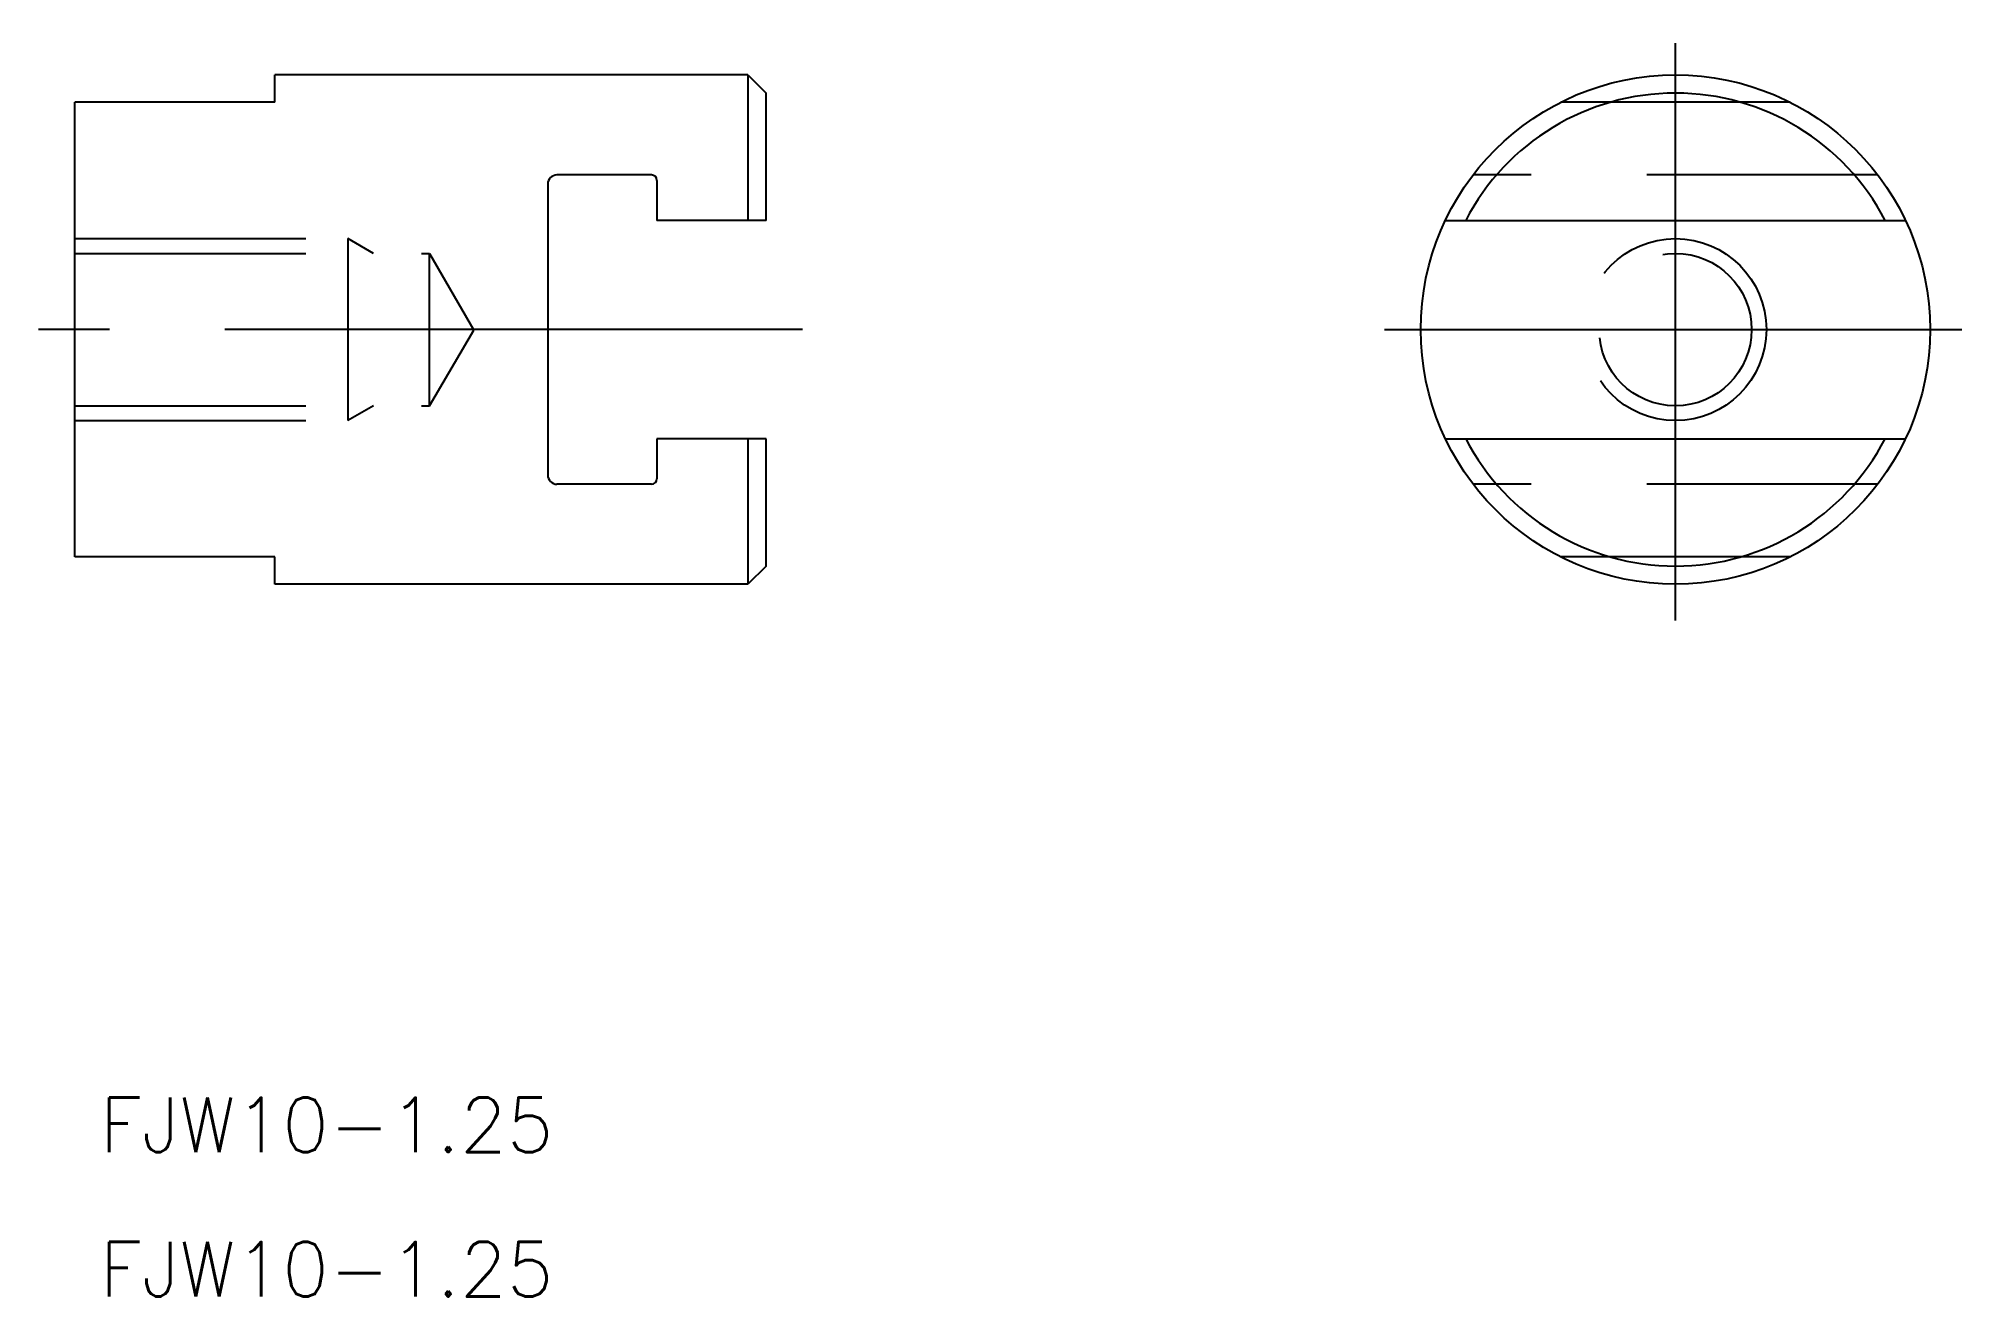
# Model space of a CAD drawing. Extents: x -90 to 16, y -53 to 16.
import ezdxf

# ---------------------------------------------------------------- set-up
doc = ezdxf.new("R2010")
doc.units = 0
doc.linetypes.add('CENTER', pattern=[50.8, 31.75, -6.35, 6.35, -6.35])
doc.linetypes.add('DASHED', pattern=[19.05, 12.7, -6.35])
doc.layers.get('0').update_dxf_attribs({"linetype": 'CONTINUOUS'})
doc.layers.add('CENTER', color=1, linetype='CENTER')
doc.styles.get("Standard").update_dxf_attribs({"font": 'txt.shx', "height": 3, "bigfont": 'bigfont.shx'})

# ---------------------------------------------------------------- blocks, each defined once
blk = doc.blocks.new('*U2')
at = {"color": 7, "linetype": 'CONTINUOUS'}
blk.add_text('FJW10-1.25', height=3, dxfattribs=at).set_placement((-86.63, -45.22))
blk = doc.blocks.new('*U3')
at = {"color": 7, "linetype": 'CONTINUOUS'}
blk.add_text('FJW10-1.25', height=3, dxfattribs=at).set_placement((-86.63, -53.16))

msp = doc.modelspace()

# ---------------------------------------------------------------- linework, layer by layer
at = {"color": 7, "linetype": 'CONTINUOUS'}
for p, q in [((-51, 14), (-77, 14)), ((-77, 12.5), (-77, 14)), ((-51, 14), (-50, 13)), ((-51, 14), (-51, 6)), ((-50, 6), (-50, 13)), ((-88, -12.5), (-88, 12.5)), ((-77, 12.5), (-88, 12.5)), ((-56.3, 8.5), (-61.5, 8.5)), ((-62, 8), (-62, -8)), ((-56, 8.2), (-56, 6)), ((-50, 6), (-56, 6)), ((-12.65, 6), (12.65, 6)), ((-50, -6), (-56, -6)), ((-56, -6), (-56, -8.2)), ((-51, -6), (-51, -14)), ((-50, -13), (-50, -6)), ((-12.65, -6), (12.65, -6)), ((-56.3, -8.5), (-61.5, -8.5)), ((-77, -12.5), (-88, -12.5)), ((-77, -14), (-77, -12.5)), ((-50, -13), (-51, -14)), ((-51, -14), (-77, -14))]:
    msp.add_line(p, q, dxfattribs=at)
at = {"color": 3, "linetype": 'DASHED'}
for p, q in [((6.3, 12.5), (-6.3, 12.5)), ((11.12, 8.5), (-11.12, 8.5)), ((-88, 5), (-73, 5)), ((-73, 5), (-73, -5)), ((-71.59, 4.19), (-73, 5)), ((-88, 4.19), (-68.5, 4.19)), ((-68.5, -4.19), (-68.5, 4.19)), ((-68.5, 4.19), (-66.06, -0.03)), ((-68.5, -4.19), (-66.06, -0.03)), ((-88, -4.19), (-68.5, -4.19)), ((-71.59, -4.19), (-73, -5)), ((-88, -5), (-73, -5)), ((11.12, -8.5), (-11.12, -8.5)), ((6.3, -12.5), (-6.3, -12.5))]:
    msp.add_line(p, q, dxfattribs=at)
at = {"color": 7, "linetype": 'CONTINUOUS'}
msp.add_circle((0, 0), 14, dxfattribs=at)
at = {"color": 3, "linetype": 'DASHED'}
for radius in [5, 4.19]:
    msp.add_circle((0, 0), radius, dxfattribs=at)
at = {"color": 7, "linetype": 'CONTINUOUS'}
for centre, radius, start, end in [((0, 0), 13, 27.4864, 152.5136), ((-61.5, 8), 0.5, 90, 180), ((-56.3, 8.2), 0.3, 0, 90), ((0, 0), 13, 207.4864, 332.5136), ((-61.5, -8), 0.5, 180, 270), ((-56.3, -8.2), 0.3, 270, 0)]:
    msp.add_arc(centre, radius, start, end, dxfattribs=at)
at = {"layer": 'CENTER', "color": 1, "linetype": 'CENTER'}
for p, q in [((0, -16), (0, 16)), ((-48, 0), (-90, 0)), ((-16, 0), (16, 0))]:
    msp.add_line(p, q, dxfattribs=at)

# ---------------------------------------------------------------- block references
at = {"color": 7, "linetype": 'CONTINUOUS'}
for name in ['*U2', '*U3']:
    msp.add_blockref(name, (0, 0), dxfattribs=at)

doc.saveas('drawing.dxf')
